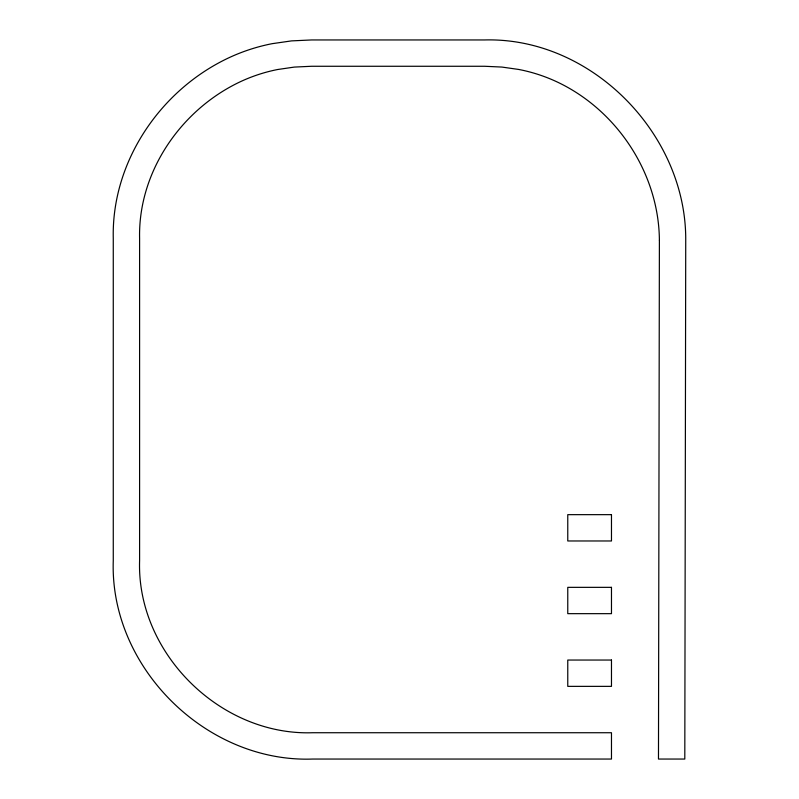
<?xml version="1.0" encoding="UTF-8"?>
<svg xmlns="http://www.w3.org/2000/svg" width="799" height="799" viewBox="0 0 799 799"><rect width="100%" height="100%" fill="white"/><g stroke="black" fill="none" stroke-linecap="round" stroke-linejoin="round"><path stroke-width="1.2" d="M659.395 240.179L658.476 759.05L684.803 759.05L685.732 239.231C685.822 133.573 591.18 37.014 484.574 39.95L311.61 39.95L291.525 40.889L272.189 43.675A186.716 186.716 0 0 0 218.556 62.991C155.515 97.168 111.56 165.753 113.268 238.292L113.268 560.708C109.553 667.285 206.192 762.875 312.559 759.05L611.475 759.05L611.475 732.733L312.559 732.733C220.394 735.869 136.569 653.073 139.595 560.708L139.595 238.292C138.167 175.341 176.649 116.115 231.191 86.372A161.768 161.768 0 0 1 277.593 69.523L294.292 67.086L311.61 66.267L484.574 66.267L501.902 67.066L518.651 69.443A162.547 162.547 0 0 1 565.352 86.092C621.003 116.145 658.855 176.649 659.395 240.179M611.475 514.656L567.769 514.656L567.769 540.973L611.475 540.973L611.475 514.656M611.475 587.345L567.769 587.345L567.769 613.662L611.475 613.662L611.475 587.345M611.475 660.044L567.769 660.044L567.769 686.361L611.475 686.361L611.475 660.044"/></g></svg>
